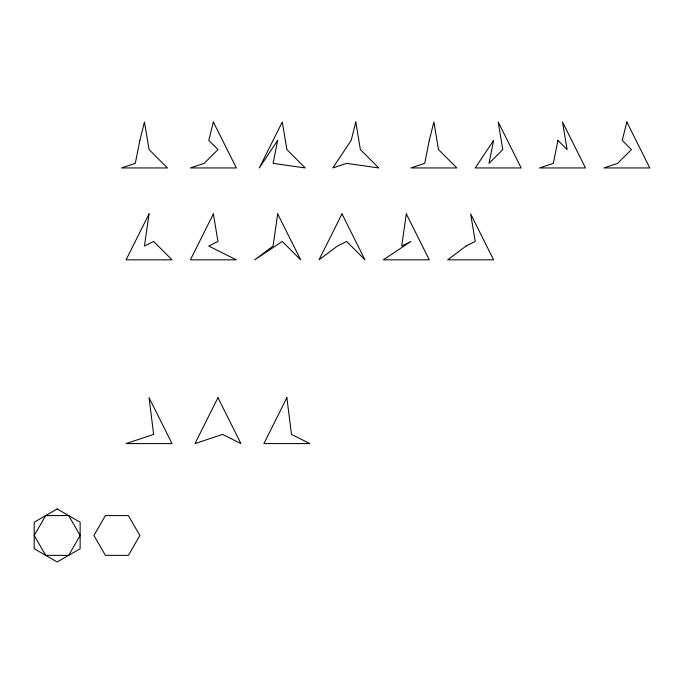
<?xml version="1.0" encoding="UTF-8"?>
<svg xmlns="http://www.w3.org/2000/svg" width="684" height="684" viewBox="0 0 684 684"><rect width="100%" height="100%" fill="white"/><g stroke="black" fill="none" stroke-linecap="round" stroke-linejoin="round"><path stroke-width="1.03" d="M149.052 213.887L144.461 246.043L153.643 241.452L172.017 259.826L126.078 259.826L149.052 213.887M277.687 213.887L273.087 246.043L254.713 259.826L282.278 241.452L300.652 259.826L277.687 213.887M406.313 213.887L401.722 246.043L410.913 241.452L383.348 259.826L429.287 259.826L406.313 213.887M139.861 140.382L135.27 163.356L121.487 167.948L167.426 167.948L149.052 149.574L144.461 122.008L139.861 140.382M277.687 140.382L273.087 163.356L305.244 167.948L286.87 149.574L282.278 122.008L259.304 167.948L277.687 140.382M429.287 140.382L424.696 163.356L410.913 167.948L456.852 167.948L438.478 149.574L433.878 122.008L429.287 140.382M493.6 140.382L489.009 163.356L502.791 149.574L498.2 122.008L521.165 167.948L475.226 167.948L493.6 140.382M557.922 140.382L553.322 163.356L539.539 167.948L585.487 167.948L562.513 122.008L567.104 149.574L557.922 140.382M213.365 122.008L208.774 140.382L217.965 149.574L204.183 163.356L190.4 167.948L236.339 167.948L213.365 122.008M355.783 122.008L351.191 140.382L332.809 167.948L346.591 163.356L378.756 167.948L360.374 149.574L355.783 122.008M626.826 122.008L622.235 140.382L631.426 149.574L617.643 163.356L603.861 167.948L649.8 167.948L626.826 122.008M213.365 213.887L190.4 259.826L236.339 259.826L208.774 246.043L217.965 241.452L213.365 213.887M217.965 397.652L194.991 443.591L222.556 434.4L240.93 443.591L217.965 397.652M342 213.887L319.026 259.826L337.409 246.043L346.591 241.452L364.974 259.826L342 213.887M286.87 397.652L263.904 443.591L309.843 443.591L291.469 434.4L286.87 397.652M45.683 515.574L34.2 535.469L45.683 555.365L68.656 555.365L80.139 535.469L68.656 515.574L45.683 515.574M105.404 515.574L93.922 535.469L105.404 555.365L128.378 555.365L139.861 535.469L128.378 515.574L105.404 515.574M466.035 246.043L447.661 259.826L493.6 259.826L470.635 213.887L475.226 241.452L466.035 246.043M57.174 508.947L34.2 522.208L34.2 548.73L57.174 561.991L80.139 548.73L80.139 522.208L57.174 508.947M153.643 434.4L126.078 443.591L172.017 443.591L149.052 397.652L153.643 434.4"/></g></svg>
